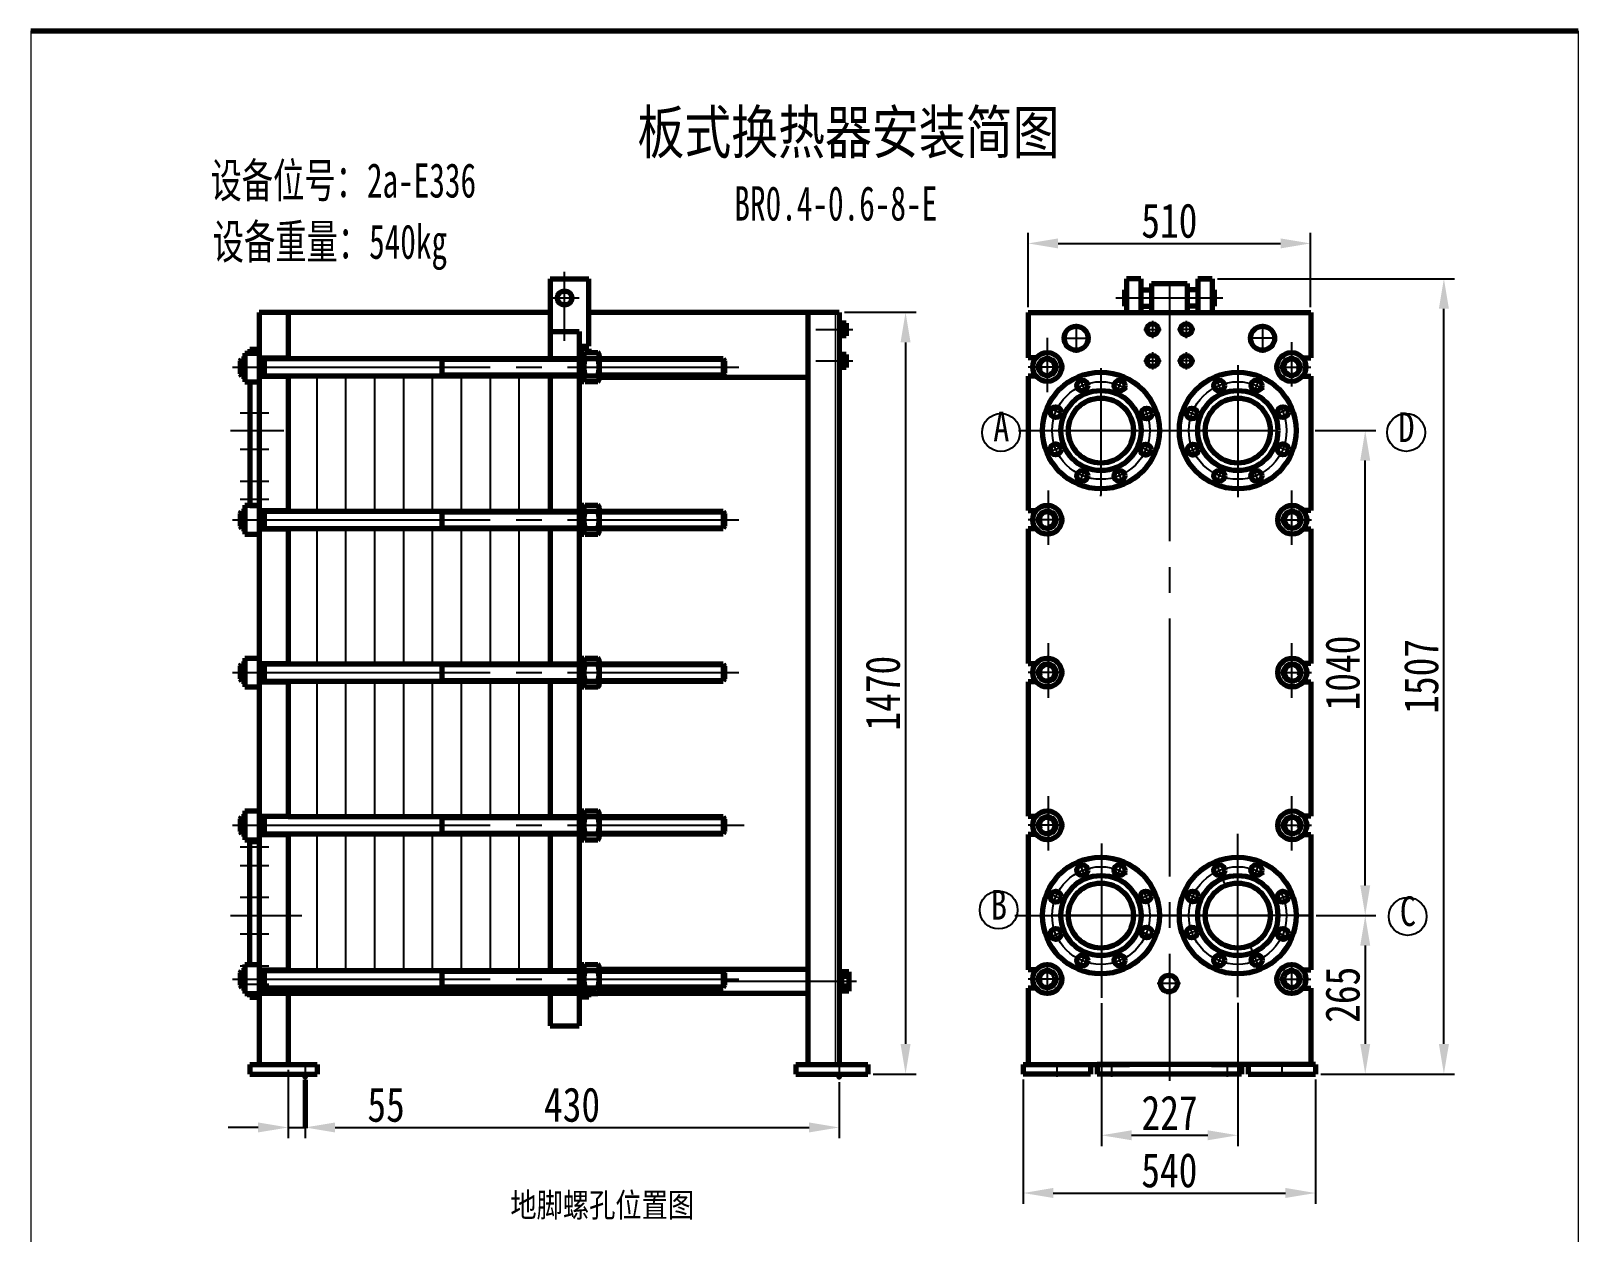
# Model space of a CAD drawing. Header units: millimetres. Extents: x -1351 to 1275, y 768 to 1047.
# Drawn here: x -416.2 to -236.2, y 904.4 to 1044.2 of the extents above; entities that cross this region are included whole.
import ezdxf

# ---------------------------------------------------------------- set-up
doc = ezdxf.new("R2010")
doc.units = ezdxf.units.MM
doc.linetypes.add('EB_DASHDOT', pattern=[39, 30, -3, 3, -3])
doc.layers.get('0').update_dxf_attribs({"lineweight": 0})
doc.layers.add('CAXA4', color=3, linetype='Continuous', lineweight=25)
doc.styles.add('HZTXT', font='TXT.SHX', dxfattribs={"width": 0.8, "bigfont": 'HZTXT.SHX'})
doc.styles.add('标准', font='SIMFANG.TTF', dxfattribs={"width": 0.667})
doc.dimstyles.get("Standard").update_dxf_attribs({"dimtxt": 4, "dimasz": 3.5, "dimexe": 1.25, "dimexo": 0.625, "dimtad": 1, "dimdec": 4, "dimdsep": 46, "dimtxsty": 'HZTXT', "dimcen": 0, "dimclrd": 256, "dimclre": 256, "dimclrt": 256, "dimadec": 0, "dimazin": 0, "dimtfac": 1, "dimtdec": 4, "dimtmove": 0, "dimatfit": 3, "dimfxl": 0, "dimtolj": 1, "dimtzin": 0, "dimarcsym": 0})

# ---------------------------------------------------------------- blocks, each defined once
blk = doc.blocks.new('*D66')
at = {"lineweight": -2}
for p, q in [((-278.1, 1015.4), (-250.52, 1015.4)), ((-251.77, 926.34), (-251.77, 1011.9)), ((-266.08, 922.84), (-250.52, 922.84))]:
    blk.add_line(p, q, dxfattribs=at)
for points in [[(-252.35, 1011.9), (-251.18, 1011.9), (-251.77, 1015.4)], [(-252.35, 926.34), (-251.18, 926.34), (-251.77, 922.84)]]:
    blk.add_solid(points)
at = {"layer": 'Defpoints', "color": 0}
for p in [(-278.73, 1015.4), (-251.77, 1015.4), (-266.71, 922.84)]:
    blk.add_point(p, dxfattribs=at)
at = {"insert": (-254.39, 969.12), "char_height": 4, "attachment_point": 5, "rotation": 90, "style": 'HZTXT'}
blk.add_mtext('\\A1;\\fFangSong_GB2312;1507', dxfattribs=at)
blk = doc.blocks.new('*D67')
at = {"lineweight": -2}
for p, q in [((-266.76, 997.73), (-259.67, 997.73)), ((-260.92, 944.79), (-260.92, 994.23)), ((-266.64, 941.29), (-259.67, 941.29))]:
    blk.add_line(p, q, dxfattribs=at)
for points in [[(-261.5, 994.23), (-260.34, 994.23), (-260.92, 997.73)], [(-261.5, 944.79), (-260.34, 944.79), (-260.92, 941.29)]]:
    blk.add_solid(points)
at = {"layer": 'Defpoints', "color": 0}
for p in [(-267.39, 997.73), (-260.92, 997.73), (-267.27, 941.29)]:
    blk.add_point(p, dxfattribs=at)
at = {"insert": (-263.54, 969.51), "char_height": 4, "attachment_point": 5, "rotation": 90, "style": 'HZTXT'}
blk.add_mtext('\\A1;\\fFangSong_GB2312;1040', dxfattribs=at)
blk = doc.blocks.new('*D68')
at = {"lineweight": -2}
for p, q in [((-266.64, 941.29), (-259.67, 941.29)), ((-260.92, 937.79), (-260.92, 926.34)), ((-261.75, 922.84), (-259.67, 922.84))]:
    blk.add_line(p, q, dxfattribs=at)
for points in [[(-261.5, 937.79), (-260.34, 937.79), (-260.92, 941.29)], [(-261.5, 926.34), (-260.34, 926.34), (-260.92, 922.84)]]:
    blk.add_solid(points)
at = {"layer": 'Defpoints', "color": 0}
for p in [(-267.27, 941.29), (-262.37, 922.84), (-260.92, 922.84)]:
    blk.add_point(p, dxfattribs=at)
at = {"insert": (-263.54, 932.06), "char_height": 4, "attachment_point": 5, "rotation": 90, "style": 'HZTXT'}
blk.add_mtext('\\A1;\\fFangSong_GB2312;265', dxfattribs=at)
blk = doc.blocks.new('*D69')
at = {"lineweight": -2}
for p, q in [((-291.61, 931.09), (-291.61, 914.46)), ((-275.75, 931.14), (-275.75, 914.46)), ((-288.11, 915.71), (-279.25, 915.71))]:
    blk.add_line(p, q, dxfattribs=at)
for points in [[(-288.11, 916.29), (-288.11, 915.13), (-291.61, 915.71)], [(-279.25, 916.29), (-279.25, 915.13), (-275.75, 915.71)]]:
    blk.add_solid(points)
at = {"layer": 'Defpoints', "color": 0}
for p in [(-291.61, 931.71), (-275.75, 931.77), (-275.75, 915.71)]:
    blk.add_point(p, dxfattribs=at)
at = {"insert": (-283.68, 918.33), "char_height": 4, "attachment_point": 5, "style": 'HZTXT'}
blk.add_mtext('\\A1;\\fFangSong_GB2312;227', dxfattribs=at)
blk = doc.blocks.new('*D70')
at = {"lineweight": -2}
for p, q in [((-386.23, 923.33), (-386.23, 915.37)), ((-384.27, 922.21), (-384.27, 915.37)), ((-389.73, 916.62), (-393.23, 916.62)), ((-386.23, 916.62), (-384.27, 916.62)), ((-380.77, 916.62), (-372.4, 916.62))]:
    blk.add_line(p, q, dxfattribs=at)
for points in [[(-389.73, 917.2), (-389.73, 916.04), (-386.23, 916.62)], [(-380.77, 917.2), (-380.77, 916.04), (-384.27, 916.62)]]:
    blk.add_solid(points)
at = {"layer": 'Defpoints', "color": 0}
for p in [(-386.23, 923.96), (-384.27, 922.84), (-384.27, 916.62)]:
    blk.add_point(p, dxfattribs=at)
at = {"insert": (-374.84, 919.25), "char_height": 4, "attachment_point": 5, "style": 'HZTXT'}
blk.add_mtext('\\A1;\\fFangSong_GB2312;55', dxfattribs=at)
blk = doc.blocks.new('*D71')
at = {"lineweight": -2}
for p, q in [((-384.27, 921.9), (-384.27, 915.37)), ((-322.13, 921.9), (-322.13, 915.37)), ((-380.77, 916.62), (-325.63, 916.62))]:
    blk.add_line(p, q, dxfattribs=at)
for points in [[(-380.77, 917.2), (-380.77, 916.04), (-384.27, 916.62)], [(-325.63, 917.2), (-325.63, 916.04), (-322.13, 916.62)]]:
    blk.add_solid(points)
at = {"layer": 'Defpoints', "color": 0}
for p in [(-384.27, 922.52), (-322.13, 922.52), (-322.13, 916.62)]:
    blk.add_point(p, dxfattribs=at)
at = {"insert": (-353.2, 919.25), "char_height": 4, "attachment_point": 5, "style": 'HZTXT'}
blk.add_mtext('\\A1;{\\fFangSong_GB2312|b0|i0|c134|p0;430}', dxfattribs=at)
blk = doc.blocks.new('*D72')
at = {"lineweight": -2}
for p, q in [((-300.71, 922.21), (-300.71, 907.74)), ((-266.71, 922.21), (-266.71, 907.74)), ((-297.21, 908.99), (-270.21, 908.99))]:
    blk.add_line(p, q, dxfattribs=at)
for points in [[(-297.21, 909.58), (-297.21, 908.41), (-300.71, 908.99)], [(-270.21, 909.58), (-270.21, 908.41), (-266.71, 908.99)]]:
    blk.add_solid(points)
at = {"layer": 'Defpoints', "color": 0}
for p in [(-300.71, 922.84), (-266.71, 922.84), (-266.71, 908.99)]:
    blk.add_point(p, dxfattribs=at)
at = {"insert": (-283.71, 911.62), "char_height": 4, "attachment_point": 5, "style": 'HZTXT'}
blk.add_mtext('\\A1;\\fFangSong_GB2312;540', dxfattribs=at)
blk = doc.blocks.new('*D81')
at = {"lineweight": -2}
for p, q in [((-321.51, 1011.49), (-313.15, 1011.49)), ((-314.4, 1007.99), (-314.4, 926.34)), ((-318.15, 922.84), (-313.15, 922.84))]:
    blk.add_line(p, q, dxfattribs=at)
for points in [[(-314.98, 1007.99), (-313.82, 1007.99), (-314.4, 1011.49)], [(-314.98, 926.34), (-313.82, 926.34), (-314.4, 922.84)]]:
    blk.add_solid(points)
at = {"layer": 'Defpoints', "color": 0}
for p in [(-322.13, 1011.49), (-318.77, 922.84), (-314.4, 922.84)]:
    blk.add_point(p, dxfattribs=at)
at = {"insert": (-317.03, 967.16), "char_height": 4, "attachment_point": 5, "rotation": 90, "style": 'HZTXT'}
blk.add_mtext('\\A1;\\fFangSong_GB2312;1470', dxfattribs=at)
blk = doc.blocks.new('*D82')
at = {"lineweight": -2}
for p, q in [((-300.15, 1012.11), (-300.15, 1020.76)), ((-267.27, 1012.11), (-267.27, 1020.76)), ((-296.65, 1019.51), (-270.77, 1019.51))]:
    blk.add_line(p, q, dxfattribs=at)
for points in [[(-296.65, 1020.09), (-296.65, 1018.93), (-300.15, 1019.51)], [(-270.77, 1020.09), (-270.77, 1018.93), (-267.27, 1019.51)]]:
    blk.add_solid(points)
at = {"layer": 'Defpoints', "color": 0}
for p in [(-267.27, 1019.51), (-300.15, 1011.49), (-267.27, 1011.49)]:
    blk.add_point(p, dxfattribs=at)
at = {"insert": (-283.71, 1022.14), "char_height": 4, "attachment_point": 5, "style": 'HZTXT'}
blk.add_mtext('\\A1;\\fFangSong_GB2312;510', dxfattribs=at)

msp = doc.modelspace()

# ---------------------------------------------------------------- linework, layer by layer
at = {"linetype": 'Continuous', "lineweight": 70}
for p, q in [((-416.15788, 1044.24102), (-236.15788, 1044.24102)), ((-355.74902, 1015.39974), (-351.26902, 1015.39974)), ((-355.74902, 1015.39974), (-355.74902, 1006.1331)), ((-351.26902, 1007.55974), (-351.26902, 1015.39974)), ((-287.01336, 1015.39974), (-288.69336, 1015.39974)), ((-287.01336, 1015.39974), (-288.69336, 1015.39974)), ((-288.69336, 1015.39974), (-288.69336, 1011.47974)), ((-287.01336, 1015.39974), (-287.01336, 1011.47974)), ((-278.72536, 1015.39974), (-280.40536, 1015.39974)), ((-280.40536, 1015.39974), (-278.72536, 1015.39974)), ((-280.40536, 1015.39974), (-280.40536, 1011.47974)), ((-278.72536, 1015.39974), (-278.72536, 1011.47974)), ((-288.93173, 1014.11312), (-288.69336, 1014.11312)), ((-288.93173, 1014.11312), (-288.93173, 1012.20636)), ((-287.01336, 1014.11312), (-285.80121, 1014.11312)), ((-285.80121, 1014.83974), (-281.6175, 1014.83974)), ((-285.80121, 1014.83974), (-285.80121, 1011.47974)), ((-281.6175, 1014.83974), (-281.6175, 1011.47974)), ((-280.40536, 1014.11312), (-281.6175, 1014.11312)), ((-278.48698, 1014.11312), (-278.72536, 1014.11312)), ((-278.48698, 1014.11312), (-278.48698, 1012.20636)), ((-288.93173, 1012.20636), (-288.69336, 1012.20636)), ((-287.01336, 1012.20636), (-285.80121, 1012.20636)), ((-280.40536, 1012.20636), (-281.6175, 1012.20636)), ((-278.48698, 1012.20636), (-278.72536, 1012.20636)), ((-355.74902, 1011.48872), (-389.58785, 1011.48872)), ((-389.58785, 1011.48872), (-389.58785, 969.5091)), ((-386.22785, 1011.48872), (-386.22785, 1006.1331)), ((-333.79678, 1011.48872), (-351.26902, 1011.48872)), ((-322.13226, 1011.48872), (-333.79678, 1011.48872)), ((-325.77226, 1011.48872), (-325.77226, 969.5091)), ((-322.13226, 1011.48872), (-322.13226, 969.5091)), ((-321.85226, 1010.52654), (-322.13226, 1010.52654)), ((-321.85226, 1010.52654), (-321.85226, 1008.46574)), ((-321.29226, 1010.24654), (-321.85226, 1010.24654)), ((-321.29226, 1009.87134), (-321.85226, 1009.87134)), ((-321.29226, 1010.24654), (-321.29226, 1008.74574)), ((-300.15324, 1011.48872), (-267.26547, 1011.48872)), ((-300.15324, 1011.48872), (-300.15324, 1006.1891)), ((-300.15324, 1011.48872), (-300.15324, 1006.1891)), ((-288.69336, 1011.47974), (-278.72536, 1011.47974)), ((-267.26547, 1011.48872), (-267.26547, 1006.1891)), ((-267.26547, 1011.48872), (-267.26547, 1006.1891)), ((-355.74902, 1009.23974), (-352.38902, 1009.23974)), ((-352.38902, 1009.23974), (-352.38902, 969.5091)), ((-321.85226, 1008.46574), (-322.13226, 1008.46574)), ((-321.29226, 1009.12094), (-321.85226, 1009.12094)), ((-321.29226, 1008.74574), (-321.85226, 1008.74574)), ((-391.26785, 1006.7491), (-389.58785, 1006.7491)), ((-391.26785, 1006.7491), (-391.26785, 1003.3891)), ((-390.70785, 1007.1971), (-389.58785, 1007.1971)), ((-390.70785, 1007.1971), (-390.70785, 1006.7491)), ((-352.38902, 1007.55974), (-351.26902, 1007.55974)), ((-351.26902, 1007.2531), (-352.38902, 1007.2531)), ((-352.38902, 1006.8051), (-351.82902, 1006.8051)), ((-351.82902, 1006.8051), (-351.82902, 1003.4451)), ((-351.66102, 1006.8051), (-350.20502, 1006.8051)), ((-351.26902, 1007.2531), (-351.26902, 1006.8051)), ((-350.03702, 1006.4691), (-350.03702, 1003.7811)), ((-321.85226, 1006.85944), (-322.13226, 1006.85944)), ((-321.85226, 1006.85944), (-321.85226, 1004.79864)), ((-321.29226, 1006.57944), (-321.85226, 1006.57944)), ((-321.29226, 1006.20424), (-321.85226, 1006.20424)), ((-321.29226, 1006.57944), (-321.29226, 1005.07864)), ((-391.82785, 1005.7971), (-391.65985, 1006.0771)), ((-391.82785, 1005.7971), (-391.82785, 1004.3411)), ((-391.65985, 1006.0771), (-391.65985, 1004.0611)), ((-391.65985, 1006.0771), (-391.26785, 1006.0771)), ((-389.58785, 1006.1891), (-386.22785, 1006.1891)), ((-389.02785, 1006.1891), (-389.02785, 1004.0611)), ((-389.02785, 1006.1331), (-364.09898, 1006.1331)), ((-386.22785, 1006.1331), (-364.09898, 1006.1331)), ((-368.37015, 1006.1331), (-368.37015, 1004.1171)), ((-364.09898, 1006.1331), (-352.38902, 1006.1331)), ((-364.09898, 1006.1331), (-352.38902, 1006.1331)), ((-351.66102, 1006.1331), (-350.20502, 1006.1331)), ((-351.66102, 1006.1331), (-350.42014, 1006.1331)), ((-350.03702, 1006.1331), (-335.61909, 1006.1331)), ((-350.03702, 1006.1331), (-348.70785, 1006.1331)), ((-350.03702, 1006.1331), (-348.70785, 1006.1331)), ((-335.61909, 1006.1331), (-335.45109, 1005.8531)), ((-335.61909, 1006.1331), (-335.61909, 1004.1171)), ((-335.45109, 1005.8531), (-335.45109, 1004.3971)), ((-321.85226, 1004.79864), (-322.13226, 1004.79864)), ((-321.29226, 1005.45384), (-321.85226, 1005.45384)), ((-321.29226, 1005.07864), (-321.85226, 1005.07864)), ((-299.21336, 1006.1891), (-300.15324, 1006.1891)), ((-268.20535, 1006.1891), (-267.26547, 1006.1891)), ((-391.82785, 1004.3411), (-391.65985, 1004.0611)), ((-391.65985, 1004.0611), (-391.26785, 1004.0611)), ((-391.26785, 1003.3891), (-389.58785, 1003.3891)), ((-390.70785, 1003.3891), (-390.70785, 988.9971)), ((-389.58785, 1004.0611), (-386.22785, 1004.0611)), ((-389.02785, 1004.1171), (-364.09898, 1004.1171)), ((-386.22785, 1004.1171), (-386.22785, 988.35581)), ((-367.22014, 1004.1171), (-352.38902, 1004.1171)), ((-355.74902, 1004.1171), (-355.74902, 988.35581)), ((-352.38902, 1003.4451), (-351.82902, 1003.4451)), ((-351.66102, 1004.1171), (-350.20502, 1004.1171)), ((-351.66102, 1003.4451), (-350.20502, 1003.4451)), ((-350.03702, 1004.1171), (-335.61909, 1004.1171)), ((-333.79678, 1003.89834), (-350.03702, 1003.89834)), ((-335.45109, 1004.3971), (-335.61909, 1004.1171)), ((-325.77226, 1003.89834), (-333.79678, 1003.89834)), ((-300.15324, 1004.0611), (-300.15324, 988.4091)), ((-299.21336, 1004.0611), (-300.15324, 1004.0611)), ((-268.20535, 1004.0611), (-267.26547, 1004.0611)), ((-267.26547, 1004.0611), (-267.26547, 988.4091)), ((-391.82785, 988.07581), (-391.65985, 988.35581)), ((-391.65985, 988.35581), (-391.26785, 988.35581)), ((-391.65985, 988.35581), (-391.65985, 986.33981)), ((-391.26785, 989.02781), (-391.26785, 985.66781)), ((-391.26785, 989.02781), (-389.58785, 989.02781)), ((-390.70785, 988.9971), (-389.58785, 988.9971)), ((-389.58785, 988.41181), (-386.22785, 988.41181)), ((-389.02785, 988.41181), (-389.02785, 986.28381)), ((-389.02785, 988.35581), (-364.09898, 988.35581)), ((-368.37015, 988.35581), (-368.37015, 986.33981)), ((-367.22014, 988.35581), (-352.38902, 988.35581)), ((-364.09898, 988.35581), (-352.38902, 988.35581)), ((-352.38902, 989.02781), (-351.82902, 989.02781)), ((-351.82902, 989.02781), (-351.82902, 985.66781)), ((-351.66102, 989.02781), (-350.20502, 989.02781)), ((-351.66102, 988.35581), (-350.20502, 988.35581)), ((-350.03702, 988.69181), (-350.03702, 986.00381)), ((-350.03702, 988.35581), (-335.61909, 988.35581)), ((-350.03702, 988.35581), (-347.29898, 988.35581)), ((-335.61909, 988.35581), (-335.61909, 986.33981)), ((-335.61909, 988.35581), (-335.45109, 988.07581)), ((-300.15324, 988.4091), (-299.21336, 988.4091)), ((-267.26547, 988.4091), (-268.10998, 988.4091)), ((-391.82785, 988.07581), (-391.82785, 986.61981)), ((-391.82785, 986.61981), (-391.65985, 986.33981)), ((-335.45109, 986.61981), (-335.61909, 986.33981)), ((-335.45109, 988.07581), (-335.45109, 986.61981)), ((-391.65985, 986.33981), (-391.26785, 986.33981)), ((-391.26785, 985.66781), (-389.58785, 985.66781)), ((-389.58785, 986.28381), (-386.22785, 986.28381)), ((-389.02785, 986.33981), (-364.09898, 986.33981)), ((-386.22785, 986.33981), (-386.22785, 970.63181)), ((-367.22014, 986.33981), (-352.38902, 986.33981)), ((-355.74902, 986.33981), (-355.74902, 970.57581)), ((-352.38902, 985.66781), (-351.82902, 985.66781)), ((-351.66102, 986.33981), (-350.20502, 986.33981)), ((-351.66102, 985.66781), (-350.20502, 985.66781)), ((-350.03702, 986.33981), (-335.61909, 986.33981)), ((-300.15324, 986.2811), (-300.15324, 970.6291)), ((-299.21336, 986.2811), (-300.15324, 986.2811)), ((-268.10998, 986.2811), (-267.26547, 986.2811)), ((-267.26547, 986.2811), (-267.26547, 970.6291)), ((-391.82785, 970.29581), (-391.65985, 970.57581)), ((-391.82785, 970.29581), (-391.82785, 968.83981)), ((-391.65985, 970.57581), (-391.26785, 970.57581)), ((-391.65985, 970.57581), (-391.65985, 968.55981)), ((-391.26785, 971.24781), (-391.26785, 967.88781)), ((-391.26785, 971.24781), (-389.58785, 971.24781)), ((-389.58785, 970.63181), (-386.22785, 970.63181)), ((-389.02785, 970.63181), (-389.02785, 968.50381)), ((-389.02785, 970.57581), (-364.09898, 970.57581)), ((-368.37015, 970.57581), (-368.37015, 968.55981)), ((-367.22014, 970.57581), (-352.38902, 970.57581)), ((-364.09898, 970.57581), (-352.38902, 970.57581)), ((-352.38902, 971.24781), (-351.82902, 971.24781)), ((-351.82902, 971.24781), (-351.82902, 967.88781)), ((-351.66102, 971.24781), (-350.20502, 971.24781)), ((-351.66102, 970.57581), (-350.20502, 970.57581)), ((-350.03702, 970.91181), (-350.03702, 968.22381)), ((-350.03702, 970.57581), (-335.61909, 970.57581)), ((-350.03702, 970.57581), (-347.29898, 970.57581)), ((-335.61909, 970.57581), (-335.61909, 968.55981)), ((-335.61909, 970.57581), (-335.45109, 970.29581)), ((-335.45109, 970.29581), (-335.45109, 968.83981)), ((-300.15324, 970.6291), (-299.21336, 970.6291)), ((-267.26547, 970.6291), (-268.10998, 970.6291)), ((-391.82785, 968.83981), (-391.65985, 968.55981)), ((-391.65985, 968.55981), (-391.26785, 968.55981)), ((-389.58785, 969.5091), (-389.58785, 923.95683)), ((-389.58785, 968.50381), (-386.22785, 968.50381)), ((-389.02785, 968.55981), (-364.09898, 968.55981)), ((-386.22785, 968.50381), (-386.22785, 952.7931)), ((-367.22014, 968.55981), (-352.38902, 968.55981)), ((-355.74902, 968.55981), (-355.74902, 952.7931)), ((-352.38902, 969.5091), (-352.38902, 934.6211)), ((-351.66102, 968.55981), (-350.20502, 968.55981)), ((-350.03702, 968.55981), (-335.61909, 968.55981)), ((-335.45109, 968.83981), (-335.61909, 968.55981)), ((-325.77226, 969.5091), (-325.77226, 923.95683)), ((-322.13226, 969.5091), (-322.13226, 923.95683)), ((-300.15324, 968.5011), (-300.15324, 952.8491)), ((-299.21336, 968.5011), (-300.15324, 968.5011)), ((-268.10998, 968.5011), (-267.26547, 968.5011)), ((-267.26547, 968.5011), (-267.26547, 952.8491)), ((-391.26785, 967.88781), (-389.58785, 967.88781)), ((-352.38902, 967.88781), (-351.82902, 967.88781)), ((-351.66102, 967.88781), (-350.20502, 967.88781)), ((-391.82785, 952.5131), (-391.65985, 952.7931)), ((-391.82785, 952.5131), (-391.82785, 951.0571)), ((-391.65985, 952.7931), (-391.65985, 950.7771)), ((-391.65985, 952.7931), (-391.26785, 952.7931)), ((-391.26785, 953.4651), (-391.26785, 950.1051)), ((-391.26785, 953.4651), (-389.58785, 953.4651)), ((-389.58785, 952.8491), (-386.22785, 952.8491)), ((-389.02785, 952.8491), (-389.02785, 950.7211)), ((-386.22785, 952.7931), (-364.09898, 952.7931)), ((-368.37015, 952.7931), (-368.37015, 950.7771)), ((-367.22014, 952.7931), (-352.38902, 952.7931)), ((-364.09898, 952.7931), (-352.38902, 952.7931)), ((-352.38902, 953.4651), (-351.82902, 953.4651)), ((-351.82902, 953.4651), (-351.82902, 950.1051)), ((-351.66102, 953.4651), (-350.20502, 953.4651)), ((-351.66102, 952.7931), (-350.20502, 952.7931)), ((-350.03702, 953.1291), (-350.03702, 950.4411)), ((-350.03702, 952.7931), (-335.61909, 952.7931)), ((-350.03702, 952.7931), (-347.29898, 952.7931)), ((-335.61909, 952.7931), (-335.61909, 950.7771)), ((-335.61909, 952.7931), (-335.45109, 952.5131)), ((-335.45109, 952.5131), (-335.45109, 951.0571)), ((-300.15324, 952.8491), (-299.21336, 952.8491)), ((-267.26547, 952.8491), (-268.10998, 952.8491)), ((-391.82785, 951.0571), (-391.65985, 950.7771)), ((-391.65985, 950.7771), (-391.26785, 950.7771)), ((-389.58785, 950.7211), (-386.22785, 950.7211)), ((-389.02785, 950.7771), (-364.09898, 950.7771)), ((-386.22785, 950.7771), (-386.22785, 934.9011)), ((-367.22014, 950.7771), (-352.38902, 950.7771)), ((-355.74902, 950.7771), (-355.74902, 934.9011)), ((-351.66102, 950.7771), (-350.20502, 950.7771)), ((-350.03702, 950.7771), (-335.61909, 950.7771)), ((-335.45109, 951.0571), (-335.61909, 950.7771)), ((-300.15324, 950.7211), (-300.15324, 934.9571)), ((-299.21336, 950.7211), (-300.15324, 950.7211)), ((-268.10998, 950.7211), (-267.26547, 950.7211)), ((-267.26547, 950.7211), (-267.26547, 934.9571)), ((-391.26785, 950.1051), (-389.58785, 950.1051)), ((-390.70785, 935.5731), (-390.70785, 949.9091)), ((-390.70785, 949.9091), (-389.58785, 949.9091)), ((-352.38902, 950.1051), (-351.82902, 950.1051)), ((-351.66102, 950.1051), (-350.20502, 950.1051)), ((-391.82785, 934.6211), (-391.65985, 934.9011)), ((-391.82785, 934.6211), (-391.82785, 933.1651)), ((-391.65985, 934.9011), (-391.65985, 932.8851)), ((-391.65985, 934.9011), (-391.26785, 934.9011)), ((-391.26785, 935.5731), (-389.58785, 935.5731)), ((-391.26785, 935.5731), (-391.26785, 932.2131)), ((-389.58785, 934.9571), (-386.22785, 934.9571)), ((-389.02785, 934.9571), (-389.02785, 932.8291)), ((-389.02785, 934.9011), (-364.09898, 934.9011)), ((-386.22785, 934.9011), (-364.09898, 934.9011)), ((-368.37015, 934.9011), (-368.37015, 932.8851)), ((-367.22014, 934.9011), (-352.38902, 934.9011)), ((-367.22014, 934.9011), (-352.38902, 934.9011)), ((-352.38902, 935.5731), (-351.82902, 935.5731)), ((-352.38902, 934.6211), (-352.38902, 928.43683)), ((-351.82902, 935.5731), (-351.82902, 932.2131)), ((-351.66102, 935.5731), (-350.20502, 935.5731)), ((-351.66102, 934.9011), (-350.20502, 934.9011)), ((-350.03702, 935.2371), (-350.03702, 932.5491)), ((-333.79678, 935.01683), (-350.03702, 935.01683)), ((-350.03702, 934.9011), (-335.61909, 934.9011)), ((-335.61909, 934.9011), (-335.45109, 934.6211)), ((-335.61909, 934.9011), (-335.61909, 932.8851)), ((-335.45109, 934.6211), (-335.45109, 933.1651)), ((-325.77226, 935.01683), (-333.79678, 935.01683)), ((-325.77226, 935.01683), (-330.44234, 935.01683)), ((-321.85226, 935.01683), (-322.13226, 935.01683)), ((-321.85226, 935.01683), (-321.85226, 932.21683)), ((-321.01226, 934.73683), (-321.85226, 934.73683)), ((-321.01226, 934.73683), (-321.01226, 932.49683)), ((-299.21336, 934.9571), (-300.15324, 934.9571)), ((-268.20535, 934.9571), (-267.26547, 934.9571)), ((-391.82785, 933.1651), (-391.65985, 932.8851)), ((-391.65985, 932.8851), (-391.26785, 932.8851)), ((-389.58785, 932.8291), (-386.22785, 932.8291)), ((-389.02785, 932.8851), (-364.09898, 932.8851)), ((-386.22785, 932.8851), (-386.22785, 923.95683)), ((-367.22014, 932.8851), (-352.38902, 932.8851)), ((-355.74902, 932.8851), (-355.74902, 928.43683)), ((-355.74902, 932.8851), (-355.74902, 932.21683)), ((-351.66102, 932.8851), (-350.20502, 932.8851)), ((-350.03702, 932.8851), (-335.61909, 932.8851)), ((-335.45109, 933.1651), (-335.61909, 932.8851)), ((-321.01226, 934.17683), (-321.85226, 934.17683)), ((-321.01226, 933.05683), (-321.85226, 933.05683)), ((-321.01226, 932.49683), (-321.85226, 932.49683)), ((-300.15324, 932.8291), (-300.15324, 923.95683)), ((-299.21336, 932.8291), (-300.15324, 932.8291)), ((-268.20535, 932.8291), (-267.26547, 932.8291)), ((-267.26547, 932.8291), (-267.26547, 923.95683)), ((-391.26785, 932.2131), (-389.58785, 932.2131)), ((-390.70785, 931.7651), (-390.70785, 932.2131)), ((-390.70785, 931.7651), (-389.58785, 931.7651)), ((-350.42014, 932.21683), (-389.34902, 932.21683)), ((-352.38902, 932.2131), (-351.82902, 932.2131)), ((-351.26902, 931.7651), (-352.38902, 931.7651)), ((-351.66102, 932.2131), (-350.20502, 932.2131)), ((-351.26902, 931.7651), (-351.26902, 932.2131)), ((-333.79678, 932.21683), (-350.20011, 932.21683)), ((-325.77226, 932.21683), (-333.79678, 932.21683)), ((-321.85226, 932.21683), (-322.13226, 932.21683)), ((-355.74902, 928.43683), (-352.38902, 928.43683)), ((-390.70785, 923.95683), (-382.86785, 923.95683)), ((-390.70785, 923.95683), (-390.70785, 922.83683)), ((-382.86785, 923.95683), (-382.86785, 922.83683)), ((-327.17226, 923.95683), (-318.77226, 923.95683)), ((-327.17226, 923.95683), (-327.17226, 922.83683)), ((-318.77226, 923.95683), (-318.77226, 922.83683)), ((-300.71324, 923.95683), (-288.33724, 923.95683)), ((-300.71324, 923.95683), (-300.71324, 922.83683)), ((-292.87324, 923.95683), (-292.87324, 922.83683)), ((-266.70547, 923.95683), (-292.10936, 923.95683)), ((-292.10936, 923.95683), (-288.60936, 923.95683)), ((-292.10936, 923.95683), (-292.10936, 922.83683)), ((-278.80936, 923.95683), (-275.30936, 923.95683)), ((-275.30936, 923.95683), (-275.30936, 922.83683)), ((-274.54547, 923.95683), (-274.54547, 922.83683)), ((-266.70547, 923.95683), (-266.70547, 922.83683)), ((-390.70785, 922.83683), (-382.86785, 922.83683)), ((-384.26785, 922.17065), (-384.26785, 916.53926)), ((-327.17226, 922.83683), (-318.77226, 922.83683)), ((-292.87324, 922.83683), (-300.71324, 922.83683)), ((-275.30936, 922.83683), (-292.10936, 922.83683)), ((-274.54547, 922.83683), (-266.70547, 922.83683))]:
    msp.add_line(p, q, dxfattribs=at)
at = {"color": 7}
for p, q in [((-416.15788, 1044.24102), (-416.15788, 773.24102)), ((-236.15788, 1044.24102), (-236.15788, 773.24102))]:
    msp.add_line(p, q, dxfattribs=at)
at = {"linetype": 'EB_DASHDOT', "lineweight": 25}
for p, q in [((-354.06902, 1008.17294), (-354.06902, 1016.19232)), ((-283.70936, 1014.83974), (-283.70936, 922.06057)), ((-355.74902, 1013.15974), (-352.38902, 1013.15974)), ((-289.92536, 1013.15974), (-277.49336, 1013.15974)), ((-294.55324, 1010.15364), (-294.55324, 1006.79364)), ((-285.66936, 1010.50414), (-285.66936, 1008.48814)), ((-281.74936, 1010.50414), (-281.74936, 1008.48814)), ((-272.86547, 1010.15364), (-272.86547, 1006.79364)), ((-324.83841, 1009.49614), (-320.54757, 1009.49614)), ((-297.91324, 1008.52828), (-297.91324, 1002.19641)), ((-296.23324, 1008.47364), (-292.87324, 1008.47364)), ((-286.67736, 1009.49614), (-284.66136, 1009.49614)), ((-280.74136, 1009.49614), (-282.75736, 1009.49614)), ((-271.18547, 1008.47364), (-274.54547, 1008.47364)), ((-285.66936, 1006.83704), (-285.66936, 1004.82104)), ((-281.74936, 1006.83704), (-281.74936, 1004.82104)), ((-269.50547, 1007.99977), (-269.50547, 1002.84343)), ((-392.72279, 1005.1251), (-333.79678, 1005.1251)), ((-324.83841, 1005.82904), (-320.54757, 1005.82904)), ((-295.95324, 1005.1251), (-300.15324, 1005.1251)), ((-291.66789, 1004.99113), (-291.66789, 990.19198)), ((-286.67736, 1005.82904), (-284.66136, 1005.82904)), ((-280.74136, 1005.82904), (-282.75736, 1005.82904)), ((-275.75082, 1005.33174), (-275.75082, 989.96639)), ((-271.46547, 1005.1251), (-267.26547, 1005.1251)), ((-294.25782, 1004.0149), (-293.44488, 1002.04315)), ((-289.78678, 1002.28101), (-289.22497, 1003.63732)), ((-277.63193, 1002.28101), (-278.19374, 1003.63732)), ((-273.16089, 1004.0149), (-273.97383, 1002.04315)), ((-391.82785, 999.79913), (-388.46785, 999.79913)), ((-295.95708, 999.55986), (-297.5627, 1000.24369)), ((-287.28959, 999.33458), (-285.30452, 1000.1156)), ((-280.12912, 999.33458), (-282.11419, 1000.1156)), ((-271.46163, 999.55986), (-269.85601, 1000.24369)), ((-392.94785, 997.7331), (-386.72811, 997.7331)), ((-301.24782, 997.7331), (-268.29662, 997.7331)), ((-391.82785, 995.55507), (-388.46785, 995.55507)), ((-297.99529, 995.14083), (-296.01022, 995.92184)), ((-285.41649, 995.07064), (-287.37869, 995.90634)), ((-286.72741, 994.83525), (-286.16561, 996.19157)), ((-282.00222, 995.07064), (-280.04002, 995.90634)), ((-280.6913, 994.83525), (-281.2531, 996.19157)), ((-269.33874, 995.14083), (-271.32381, 995.92184)), ((-391.82785, 991.8364), (-388.46785, 991.8364)), ((-294.11927, 991.78066), (-293.55746, 993.13697)), ((-289.89089, 993.42305), (-289.07796, 991.4513)), ((-277.52782, 993.42305), (-278.34075, 991.4513)), ((-273.29945, 991.78066), (-273.86125, 993.13697)), ((-297.81788, 990.74828), (-297.81788, 984.41641)), ((-291.66789, 990.11007), (-291.66789, 990.2571)), ((-269.50547, 990.74828), (-269.50547, 984.41641)), ((-391.82785, 989.75455), (-388.46785, 989.75455)), ((-392.72279, 987.3451), (-333.79678, 987.3451)), ((-295.95324, 987.3451), (-300.15324, 987.3451)), ((-295.95324, 987.3451), (-300.15324, 987.3451)), ((-271.3701, 987.3451), (-267.1701, 987.3451)), ((-271.3701, 987.3451), (-267.1701, 987.3451)), ((-297.81788, 972.96828), (-297.81788, 966.63641)), ((-269.50547, 972.96828), (-269.50547, 966.63641)), ((-392.72279, 969.5651), (-333.79678, 969.5651)), ((-295.95324, 969.5651), (-300.15324, 969.5651)), ((-295.95324, 969.5651), (-300.15324, 969.5651)), ((-295.95324, 969.5651), (-300.15324, 969.5651)), ((-271.3701, 969.5651), (-267.1701, 969.5651)), ((-271.3701, 969.5651), (-267.1701, 969.5651)), ((-271.3701, 969.5651), (-267.1701, 969.5651)), ((-297.81788, 955.18828), (-297.81788, 948.85641)), ((-269.50547, 955.18828), (-269.50547, 948.85641)), ((-392.72232, 951.7851), (-333.16771, 951.7851)), ((-295.95324, 951.7851), (-300.15324, 951.7851)), ((-295.95324, 951.7851), (-300.15324, 951.7851)), ((-295.95324, 951.7851), (-300.15324, 951.7851)), ((-295.95324, 951.7851), (-300.15324, 951.7851)), ((-275.75082, 931.7651), (-275.75082, 950.8051)), ((-271.3701, 951.7851), (-267.1701, 951.7851)), ((-271.3701, 951.7851), (-267.1701, 951.7851)), ((-271.3701, 951.7851), (-267.1701, 951.7851)), ((-271.3701, 951.7851), (-267.1701, 951.7851)), ((-391.82785, 949.26365), (-388.46785, 949.26365)), ((-291.60595, 949.67367), (-291.60595, 931.7142)), ((-391.82785, 947.1258), (-388.46785, 947.1258)), ((-294.11927, 947.23754), (-293.55746, 945.88123)), ((-289.89089, 945.59515), (-289.07796, 947.5669)), ((-277.19163, 944.77973), (-278.34075, 947.5669)), ((-273.29945, 947.23754), (-273.86125, 945.88123)), ((-391.82785, 943.40713), (-388.46785, 943.40713)), ((-297.92461, 943.93502), (-295.95192, 943.12394)), ((-285.41649, 943.94756), (-287.37869, 943.11186)), ((-286.72741, 944.18294), (-286.16561, 942.82663)), ((-282.00222, 943.94756), (-280.04002, 943.11186)), ((-280.6913, 944.18294), (-281.2531, 942.82663)), ((-269.50564, 943.7901), (-271.49071, 943.00909)), ((-392.94785, 941.2851), (-384.65063, 941.2851)), ((-301.69247, 941.2851), (-267.26547, 941.2851)), ((-267.26547, 941.2851), (-298.46264, 941.2851)), ((-280.12912, 939.68361), (-282.11419, 938.9026)), ((-391.82785, 939.16307), (-388.46785, 939.16307)), ((-295.95708, 939.45834), (-297.5627, 938.7745)), ((-287.32939, 939.57874), (-285.32363, 938.75406)), ((-271.46163, 939.45834), (-269.85601, 938.7745)), ((-294.25782, 935.0033), (-293.44488, 936.97505)), ((-289.78678, 936.73719), (-289.22497, 935.38088)), ((-277.63193, 936.73719), (-278.19374, 935.38088)), ((-273.16089, 935.0033), (-274.31002, 937.79046)), ((-391.82785, 935.4444), (-388.46785, 935.4444)), ((-297.91324, 935.8531), (-297.91324, 931.9331)), ((-269.50547, 935.8531), (-269.50547, 931.9331)), ((-392.72232, 933.8931), (-333.79678, 933.8931)), ((-391.82785, 933.30655), (-388.46785, 933.30655)), ((-320.11288, 933.61683), (-335.45109, 933.61683)), ((-295.95324, 933.8931), (-300.15324, 933.8931)), ((-282.42514, 933.36531), (-285.11314, 933.36531)), ((-271.46547, 933.8931), (-267.26547, 933.8931)), ((-384.26785, 924.18026), (-384.26785, 922.52065)), ((-322.13226, 924.18026), (-322.13226, 922.52065)), ((-296.79324, 924.18026), (-296.79324, 922.52065)), ((-290.42936, 924.18026), (-290.42936, 922.52065)), ((-276.98936, 924.18026), (-276.98936, 922.52065)), ((-270.62547, 924.18026), (-270.62547, 922.52065))]:
    msp.add_line(p, q, dxfattribs=at)
msp.add_line((-322.60826, 1011.48872), (-322.60826, 923.95683))
at = {"linetype": 'Continuous', "lineweight": 25}
for p, q in [((-391.82785, 1005.7971), (-391.26785, 1005.7971)), ((-368.37015, 1005.8531), (-352.38902, 1005.8531)), ((-350.03702, 1005.8531), (-335.45109, 1005.8531)), ((-391.82785, 1004.3411), (-391.26785, 1004.3411)), ((-382.86785, 988.35581), (-382.86785, 1004.1171)), ((-379.50785, 988.35581), (-379.50785, 1004.1171)), ((-376.14785, 988.35581), (-376.14785, 1004.1171)), ((-372.78785, 988.35581), (-372.78785, 1004.1171)), ((-369.42785, 988.35581), (-369.42785, 1004.1171)), ((-368.37015, 1004.3971), (-352.38902, 1004.3971)), ((-366.06785, 988.35581), (-366.06785, 1004.1171)), ((-362.70785, 988.35581), (-362.70785, 1004.1171)), ((-359.34785, 988.35581), (-359.34785, 1004.1171)), ((-350.03702, 1004.3971), (-335.45109, 1004.3971)), ((-391.82785, 988.07581), (-391.26785, 988.07581)), ((-391.82785, 986.61981), (-391.26785, 986.61981)), ((-368.37015, 988.07581), (-352.38902, 988.07581)), ((-368.37015, 986.61981), (-352.38902, 986.61981)), ((-350.03702, 988.07581), (-335.45109, 988.07581)), ((-350.03702, 986.61981), (-335.45109, 986.61981)), ((-382.86785, 970.57581), (-382.86785, 986.33981)), ((-379.50785, 970.57581), (-379.50785, 986.33981)), ((-376.14785, 970.57581), (-376.14785, 986.33981)), ((-372.78785, 970.57581), (-372.78785, 986.33981)), ((-369.42785, 970.57581), (-369.42785, 986.33981)), ((-366.06785, 970.57581), (-366.06785, 986.33981)), ((-362.70785, 970.57581), (-362.70785, 986.33981)), ((-359.34785, 970.57581), (-359.34785, 986.33981)), ((-391.82785, 970.29581), (-391.26785, 970.29581)), ((-368.37015, 970.29581), (-352.38902, 970.29581)), ((-350.03702, 970.29581), (-335.45109, 970.29581)), ((-391.82785, 968.83981), (-391.26785, 968.83981)), ((-382.86785, 952.7931), (-382.86785, 968.55981)), ((-379.50785, 952.7931), (-379.50785, 968.55981)), ((-376.14785, 952.7931), (-376.14785, 968.55981)), ((-372.78785, 952.7931), (-372.78785, 968.55981)), ((-369.42785, 952.7931), (-369.42785, 968.55981)), ((-368.37015, 968.83981), (-352.38902, 968.83981)), ((-366.06785, 952.7931), (-366.06785, 968.55981)), ((-362.70785, 952.7931), (-362.70785, 968.55981)), ((-359.34785, 952.7931), (-359.34785, 968.55981)), ((-350.03702, 968.83981), (-335.45109, 968.83981)), ((-391.82785, 952.5131), (-391.26785, 952.5131)), ((-368.37015, 952.5131), (-352.38902, 952.5131)), ((-350.03702, 952.5131), (-335.45109, 952.5131)), ((-391.82785, 951.0571), (-391.26785, 951.0571)), ((-382.86785, 934.9011), (-382.86785, 950.7771)), ((-379.50785, 934.9011), (-379.50785, 950.7771)), ((-376.14785, 934.9011), (-376.14785, 950.7771)), ((-372.78785, 934.9011), (-372.78785, 950.7771)), ((-369.42785, 934.9011), (-369.42785, 950.7771)), ((-368.37015, 951.0571), (-352.38902, 951.0571)), ((-366.06785, 934.9011), (-366.06785, 950.7771)), ((-362.70785, 934.9011), (-362.70785, 950.7771)), ((-359.34785, 934.9011), (-359.34785, 950.7771)), ((-350.03702, 951.0571), (-335.45109, 951.0571)), ((-391.82785, 934.6211), (-391.26785, 934.6211)), ((-368.37015, 934.6211), (-352.38902, 934.6211)), ((-350.03702, 934.6211), (-335.45109, 934.6211)), ((-391.82785, 933.1651), (-391.26785, 933.1651)), ((-368.37015, 933.1651), (-352.38902, 933.1651)), ((-350.03702, 933.1651), (-335.45109, 933.1651))]:
    msp.add_line(p, q, dxfattribs=at)
at = {"linetype": 'Continuous'}
for points in [[(-285.01949, 1009.87134), (-285.66936, 1010.24654), (-286.31922, 1009.87134), (-286.31922, 1009.12094), (-285.66936, 1008.74574), (-285.01949, 1009.12094), (-285.01949, 1009.87134)], [(-281.09949, 1009.12094), (-281.74936, 1008.74574), (-282.39922, 1009.12094), (-282.39922, 1009.87134), (-281.74936, 1010.24654), (-281.09949, 1009.87134), (-281.09949, 1009.12094)], [(-286.31922, 1005.45384), (-285.66936, 1005.07864), (-285.01949, 1005.45384), (-285.01949, 1006.20424), (-285.66936, 1006.57944), (-286.31922, 1006.20424), (-286.31922, 1005.45384)], [(-281.09949, 1005.45384), (-281.74936, 1005.07864), (-282.39922, 1005.45384), (-282.39922, 1006.20424), (-281.74936, 1006.57944), (-281.09949, 1006.20424), (-281.09949, 1005.45384)], [(-294.46956, 1003.33111), (-294.46956, 1002.60365), (-293.83956, 1002.23992), (-293.20956, 1002.60365), (-293.20956, 1003.33111), (-293.83956, 1003.69484), (-294.46956, 1003.33111)], [(-290.13588, 1003.32289), (-290.13588, 1002.59543), (-289.50588, 1002.2317), (-288.87588, 1002.59543), (-288.87588, 1003.32289), (-289.50588, 1003.68662), (-290.13588, 1003.32289)], [(-277.28284, 1003.32289), (-277.28284, 1002.59543), (-277.91284, 1002.2317), (-278.54284, 1002.59543), (-278.54284, 1003.32289), (-277.91284, 1003.68662), (-277.28284, 1003.32289)], [(-272.94915, 1003.33111), (-272.94915, 1002.60365), (-273.57915, 1002.23992), (-274.20915, 1002.60365), (-274.20915, 1003.33111), (-273.57915, 1003.69484), (-272.94915, 1003.33111)], [(-297.5627, 1000.24369), (-297.5627, 999.51623), (-296.9327, 999.1525), (-296.3027, 999.51623), (-296.3027, 1000.24369), (-296.9327, 1000.60742), (-297.5627, 1000.24369)], [(-286.97248, 1000.07095), (-286.97248, 999.34349), (-286.34248, 998.97976), (-285.71248, 999.34349), (-285.71248, 1000.07095), (-286.34248, 1000.43468), (-286.97248, 1000.07095)], [(-280.44623, 1000.07095), (-280.44623, 999.34349), (-281.07623, 998.97976), (-281.70623, 999.34349), (-281.70623, 1000.07095), (-281.07623, 1000.43468), (-280.44623, 1000.07095)], [(-269.85601, 1000.24369), (-269.85601, 999.51623), (-270.48601, 999.1525), (-271.11601, 999.51623), (-271.11601, 1000.24369), (-270.48601, 1000.60742), (-269.85601, 1000.24369)], [(-297.56052, 995.90516), (-297.56052, 995.1777), (-296.93052, 994.81397), (-296.30052, 995.1777), (-296.30052, 995.90516), (-296.93052, 996.26889), (-297.56052, 995.90516)], [(-287.07651, 995.87714), (-287.07651, 995.14968), (-286.44651, 994.78595), (-285.81651, 995.14968), (-285.81651, 995.87714), (-286.44651, 996.24087), (-287.07651, 995.87714)], [(-280.3422, 995.87714), (-280.3422, 995.14968), (-280.9722, 994.78595), (-281.6022, 995.14968), (-281.6022, 995.87714), (-280.9722, 996.24087), (-280.3422, 995.87714)], [(-269.85819, 995.90516), (-269.85819, 995.1777), (-270.48819, 994.81397), (-271.11819, 995.1777), (-271.11819, 995.90516), (-270.48819, 996.26889), (-269.85819, 995.90516)], [(-294.46836, 992.82254), (-294.46836, 992.09508), (-293.83836, 991.73135), (-293.20836, 992.09508), (-293.20836, 992.82254), (-293.83836, 993.18627), (-294.46836, 992.82254)], [(-290.1482, 992.82615), (-290.1482, 992.09869), (-289.5182, 991.73496), (-288.8882, 992.09869), (-288.8882, 992.82615), (-289.5182, 993.18989), (-290.1482, 992.82615)], [(-277.27051, 992.82615), (-277.27051, 992.09869), (-277.90051, 991.73496), (-278.53051, 992.09869), (-278.53051, 992.82615), (-277.90051, 993.18989), (-277.27051, 992.82615)], [(-272.95035, 992.82254), (-272.95035, 992.09508), (-273.58035, 991.73135), (-274.21035, 992.09508), (-274.21035, 992.82254), (-273.58035, 993.18627), (-272.95035, 992.82254)], [(-294.46836, 946.19565), (-294.46836, 946.92312), (-293.83836, 947.28685), (-293.20836, 946.92312), (-293.20836, 946.19565), (-293.83836, 945.83192), (-294.46836, 946.19565)], [(-290.1482, 946.19204), (-290.1482, 946.9195), (-289.5182, 947.28323), (-288.8882, 946.9195), (-288.8882, 946.19204), (-289.5182, 945.82831), (-290.1482, 946.19204)], [(-277.27051, 946.19204), (-277.27051, 946.9195), (-277.90051, 947.28323), (-278.53051, 946.9195), (-278.53051, 946.19204), (-277.90051, 945.82831), (-277.27051, 946.19204)], [(-272.95035, 946.19565), (-272.95035, 946.92312), (-273.58035, 947.28685), (-274.21035, 946.92312), (-274.21035, 946.19565), (-273.58035, 945.83192), (-272.95035, 946.19565)], [(-297.56052, 943.11304), (-297.56052, 943.8405), (-296.93052, 944.20423), (-296.30052, 943.8405), (-296.30052, 943.11304), (-296.93052, 942.74931), (-297.56052, 943.11304)], [(-287.07651, 943.14106), (-287.07651, 943.86852), (-286.44651, 944.23225), (-285.81651, 943.86852), (-285.81651, 943.14106), (-286.44651, 942.77732), (-287.07651, 943.14106)], [(-280.3422, 943.14106), (-280.3422, 943.86852), (-280.9722, 944.23225), (-281.6022, 943.86852), (-281.6022, 943.14106), (-280.9722, 942.77732), (-280.3422, 943.14106)], [(-269.85819, 943.11304), (-269.85819, 943.8405), (-270.48819, 944.20423), (-271.11819, 943.8405), (-271.11819, 943.11304), (-270.48819, 942.74931), (-269.85819, 943.11304)], [(-297.5627, 938.7745), (-297.5627, 939.50197), (-296.9327, 939.8657), (-296.3027, 939.50197), (-296.3027, 938.7745), (-296.9327, 938.41077), (-297.5627, 938.7745)], [(-286.97248, 938.94725), (-286.97248, 939.67471), (-286.34248, 940.03844), (-285.71248, 939.67471), (-285.71248, 938.94725), (-286.34248, 938.58352), (-286.97248, 938.94725)], [(-280.44623, 938.94725), (-280.44623, 939.67471), (-281.07623, 940.03844), (-281.70623, 939.67471), (-281.70623, 938.94725), (-281.07623, 938.58352), (-280.44623, 938.94725)], [(-269.85601, 938.7745), (-269.85601, 939.50197), (-270.48601, 939.8657), (-271.11601, 939.50197), (-271.11601, 938.7745), (-270.48601, 938.41077), (-269.85601, 938.7745)], [(-294.46956, 935.68709), (-294.46956, 936.41455), (-293.83956, 936.77828), (-293.20956, 936.41455), (-293.20956, 935.68709), (-293.83956, 935.32335), (-294.46956, 935.68709)], [(-290.13588, 935.6953), (-290.13588, 936.42276), (-289.50588, 936.7865), (-288.87588, 936.42276), (-288.87588, 935.6953), (-289.50588, 935.33157), (-290.13588, 935.6953)], [(-277.28284, 935.6953), (-277.28284, 936.42276), (-277.91284, 936.7865), (-278.54284, 936.42276), (-278.54284, 935.6953), (-277.91284, 935.33157), (-277.28284, 935.6953)], [(-272.9125, 935.73592), (-272.9125, 936.46338), (-273.5425, 936.82712), (-274.1725, 936.46338), (-274.1725, 935.73592), (-273.5425, 935.37219), (-272.9125, 935.73592)], [(-282.7992, 933.92531), (-283.76914, 934.48531), (-284.73909, 933.92531), (-284.73909, 932.80531), (-283.76914, 932.24531), (-282.7992, 932.80531), (-282.7992, 933.92531)]]:
    msp.add_lwpolyline(points, dxfattribs=at)
at = {"linetype": 'Continuous', "lineweight": 70}
for centre, radius in [((-354.06902, 1013.15974), 0.84), ((-294.55324, 1008.47364), 1.4), ((-285.66936, 1009.49614), 0.64987), ((-281.74936, 1009.49614), 0.64987), ((-272.86547, 1008.47364), 1.4), ((-297.91324, 1005.1251), 1.68), ((-285.66936, 1005.82904), 0.64987), ((-281.74936, 1005.82904), 0.64987), ((-269.50547, 1005.1251), 1.68), ((-297.91324, 1005.1251), 1.008), ((-291.66789, 997.7331), 6.79476), ((-275.75082, 997.7331), 6.79476), ((-269.50547, 1005.1251), 1.008), ((-293.83956, 1002.96738), 0.63), ((-289.50588, 1002.95916), 0.63), ((-277.91284, 1002.95916), 0.63), ((-273.57915, 1002.96738), 0.63), ((-291.66789, 997.7331), 4.662), ((-291.66789, 997.7331), 3.78), ((-275.75082, 997.7331), 4.662), ((-275.75082, 997.7331), 3.78), ((-296.9327, 999.87996), 0.63), ((-286.34248, 999.70722), 0.63), ((-281.07623, 999.70722), 0.63), ((-270.48601, 999.87996), 0.63), ((-296.93052, 995.54143), 0.63), ((-286.44651, 995.51341), 0.63), ((-280.9722, 995.51341), 0.63), ((-270.48819, 995.54143), 0.63), ((-293.83836, 992.45881), 0.63), ((-289.5182, 992.46242), 0.63), ((-277.90051, 992.46242), 0.63), ((-273.58035, 992.45881), 0.63), ((-297.91324, 987.3451), 1.68), ((-297.91324, 987.3451), 1.008), ((-269.4101, 987.3451), 1.68), ((-269.4101, 987.3451), 1.008), ((-297.91324, 969.5651), 1.68), ((-297.91324, 969.5651), 1.008), ((-269.4101, 969.5651), 1.68), ((-269.4101, 969.5651), 1.008), ((-297.91324, 951.7851), 1.68), ((-297.91324, 951.7851), 1.008), ((-269.4101, 951.7851), 1.68), ((-269.4101, 951.7851), 1.008), ((-291.66789, 941.2851), 6.79476), ((-293.83836, 946.55938), 0.63), ((-289.5182, 946.55577), 0.63), ((-275.75082, 941.2851), 6.79476), ((-277.90051, 946.55577), 0.63), ((-273.58035, 946.55938), 0.63), ((-291.66789, 941.2851), 4.662), ((-291.66789, 941.2851), 3.78), ((-275.75082, 941.2851), 4.662), ((-275.75082, 941.2851), 3.78), ((-296.93052, 943.47677), 0.63), ((-286.44651, 943.50479), 0.63), ((-280.9722, 943.50479), 0.63), ((-270.48819, 943.47677), 0.63), ((-296.9327, 939.13823), 0.63), ((-286.34248, 939.31098), 0.63), ((-281.07623, 939.31098), 0.63), ((-270.48601, 939.13823), 0.63), ((-293.83956, 936.05082), 0.63), ((-289.50588, 936.05903), 0.63), ((-277.91284, 936.05903), 0.63), ((-273.5425, 936.09965), 0.63), ((-297.91324, 933.8931), 1.68), ((-297.91324, 933.8931), 1.008), ((-283.76914, 933.36531), 0.96995), ((-269.50547, 933.8931), 1.68), ((-269.50547, 933.8931), 1.008)]:
    msp.add_circle(centre, radius, dxfattribs=at)
at = {"linetype": 'EB_DASHDOT', "lineweight": 25}
for centre in [(-291.66789, 997.7331), (-275.75082, 997.7331), (-291.66789, 941.2851), (-275.75082, 941.2851)]:
    msp.add_circle(centre, 5.67953, dxfattribs=at)
at = {"linetype": 'Continuous', "lineweight": 25}
for centre in [(-303.29629, 997.50346), (-256.16174, 997.51388), (-303.57149, 941.9289), (-255.9865, 941.18401)]:
    msp.add_circle(centre, 2.2044, dxfattribs=at)
at = {"linetype": 'Continuous', "lineweight": 70}
for centre, radius, start, end in [((-351.40902, 1006.4691), 0.42, 126.8698976, 233.1301024), ((-350.45702, 1006.4691), 0.42, 306.8698976, 53.1301024), ((-348.72102, 1005.1251), 3.108, 161.0753556, 198.9246444), ((-353.14502, 1005.1251), 3.108, 341.0753556, 18.9246444), ((-351.40902, 1003.7811), 0.42, 126.8698976, 233.1301024), ((-350.45702, 1003.7811), 0.42, 306.8698976, 53.1301024), ((-351.40902, 988.69181), 0.42, 126.8698976, 233.1301024), ((-348.72102, 987.34781), 3.108, 161.0753556, 198.9246444), ((-350.45702, 988.69181), 0.42, 306.8698976, 53.1301024), ((-353.14502, 987.34781), 3.108, 341.0753556, 18.9246444), ((-351.40902, 986.00381), 0.42, 126.8698976, 233.1301024), ((-350.45702, 986.00381), 0.42, 306.8698976, 53.1301024), ((-351.40902, 970.91181), 0.42, 126.8698976, 233.1301024), ((-348.72102, 969.56781), 3.108, 161.0753556, 198.9246444), ((-350.45702, 970.91181), 0.42, 306.8698976, 53.1301024), ((-353.14502, 969.56781), 3.108, 341.0753556, 18.9246444), ((-351.40902, 968.22381), 0.42, 126.8698976, 233.1301024), ((-350.45702, 968.22381), 0.42, 306.8698976, 53.1301024), ((-351.40902, 953.1291), 0.42, 126.8698976, 233.1301024), ((-348.72102, 951.7851), 3.108, 161.0753556, 198.9246444), ((-350.45702, 953.1291), 0.42, 306.8698976, 53.1301024), ((-353.14502, 951.7851), 3.108, 341.0753556, 18.9246444), ((-351.40902, 950.4411), 0.42, 126.8698976, 233.1301024), ((-350.45702, 950.4411), 0.42, 306.8698976, 53.1301024), ((-351.40902, 935.2371), 0.42, 126.8698976, 233.1301024), ((-348.72102, 933.8931), 3.108, 161.0753556, 198.9246444), ((-350.45702, 935.2371), 0.42, 306.8698976, 53.1301024), ((-353.14502, 933.8931), 3.108, 341.0753556, 18.9246444), ((-351.40902, 932.5491), 0.42, 126.8698976, 233.1301024), ((-350.45702, 932.5491), 0.42, 306.8698976, 53.1301024)]:
    msp.add_arc(centre, radius, start, end, dxfattribs=at)
at = {"linetype": 'Continuous', "lineweight": 25}
for centre, start, end in [((-297.91324, 1005.1251), 291.9409878, 204.3990929), ((-269.50547, 1005.1251), 335.6009071, 248.0590122), ((-297.91324, 987.3451), 291.9409878, 204.3990929), ((-269.4101, 987.3451), 335.6009071, 248.0590122), ((-297.91324, 969.5651), 291.9409878, 204.3990929), ((-269.4101, 969.5651), 335.6009071, 248.0590122), ((-297.91324, 951.7851), 291.9409878, 204.3990929), ((-269.4101, 951.7851), 335.6009071, 248.0590122), ((-297.91324, 933.8931), 291.9409878, 204.3990929), ((-269.50547, 933.8931), 335.6009071, 248.0590122)]:
    msp.add_arc(centre, 0.728, start, end, dxfattribs=at)
at = {"linetype": 'Continuous', "lineweight": 70}
for p in [(-384.26785, 922.52065), (-322.13226, 922.52065)]:
    msp.add_point(p, dxfattribs=at)

# ---------------------------------------------------------------- texts
at = {"linetype": 'Continuous', "lineweight": 25, "attachment_point": 1}
for s, insert, char_height, style in [('{\\fFangSong_GB2312|b0|i0|c134|p34;板式换热器安装简图}', (-345.5946, 1034.96812), 5, 'HZTXT'), ('{\\fSimSun|b0|i0|c134|p2;BR0.4-0.6-8-E}', (-334.31181, 1026.16974), 4, '标准'), ('\\fFangSong_GB2312|b0|i0|p34;A', (-304.20065, 999.92384), 3.456, 'HZTXT'), ('\\fFangSong_GB2312|b0|i0|p34;D', (-257.0661, 999.84964), 3.456, 'HZTXT'), ('\\fFangSong_GB2312|b0|i0|p34;B', (-304.47585, 944.26467), 3.456, 'HZTXT'), ('\\fFangSong_GB2312|b0|i0|p34;C', (-256.89086, 943.51978), 3.456, 'HZTXT'), ('\\fFangSong_GB2312|b0|i0|p34;地脚螺孔位置图', (-360.37915, 908.99322), 2.8, 'HZTXT')]:
    msp.add_mtext(s, dxfattribs=dict(at, insert=insert, char_height=char_height, style=style))
at = {"layer": 'CAXA4', "color": 0, "linetype": 'Continuous', "lineweight": 25, "char_height": 4, "attachment_point": 1, "style": '标准'}
for s, insert in [('{\\fSimSun|b0|i0|c134|p2;设备位号：2a-E336}', (-395.26551, 1028.84801)), ('{\\fSimSun|b0|i0|c134|p2;设备重量：540kg}', (-395.01053, 1021.71794))]:
    msp.add_mtext(s, dxfattribs=dict(at, insert=insert))

# ---------------------------------------------------------------- dimensions: what is measured, and where the dimension line sits
for base, p1, p2, text, picture, middle in [((-267.26547, 1019.51097), (-300.15324, 1011.48872), (-267.26547, 1011.48872), '\\fFangSong_GB2312;510', '*D82', (-283.70936, 1022.13597)), ((-275.75082, 915.70932), (-291.60595, 931.7142), (-275.75082, 931.7651), '\\fFangSong_GB2312;227', '*D69', (-283.67839, 918.33432)), ((-384.26785, 916.62098), (-386.22785, 923.95683), (-384.26785, 922.83683), '\\fFangSong_GB2312;55', '*D70', (-374.83528, 919.24598)), ((-322.13226, 916.62098), (-384.26785, 922.52065), (-322.13226, 922.52065), '{\\fFangSong_GB2312|b0|i0|c134|p0;430}', '*D71', (-353.20005, 919.24598)), ((-266.70547, 908.99414), (-300.71324, 922.83683), (-266.70547, 922.83683), '\\fFangSong_GB2312;540', '*D72', (-283.70936, 911.61914))]:
    dim = msp.add_linear_dim(base=base, p1=p1, p2=p2, text=text, dimstyle='Standard')
    dim.commit()
    dim.dimension.update_dxf_attribs({"geometry": picture, "text_midpoint": middle})
for base, p1, p2, text, picture, middle in [((-251.76699, 1015.39974), (-266.70547, 922.83683), (-278.72536, 1015.39974), '\\fFangSong_GB2312;1507', '*D66', (-254.39199, 969.11829)), ((-314.40094, 922.83683), (-322.13226, 1011.48872), (-318.77226, 922.83683), '\\fFangSong_GB2312;1470', '*D81', (-317.02594, 967.16277)), ((-260.91874, 997.7331), (-267.26547, 941.2851), (-267.38576, 997.7331), '\\fFangSong_GB2312;1040', '*D67', (-263.54374, 969.5091)), ((-260.91874, 922.83683), (-267.26547, 941.2851), (-262.37187, 922.83683), '\\fFangSong_GB2312;265', '*D68', (-263.54374, 932.06096))]:
    dim = msp.add_linear_dim(base=base, p1=p1, p2=p2, angle=90, text=text, dimstyle='Standard')
    dim.commit()
    dim.dimension.update_dxf_attribs({"geometry": picture, "text_midpoint": middle})

doc.saveas('drawing.dxf')
